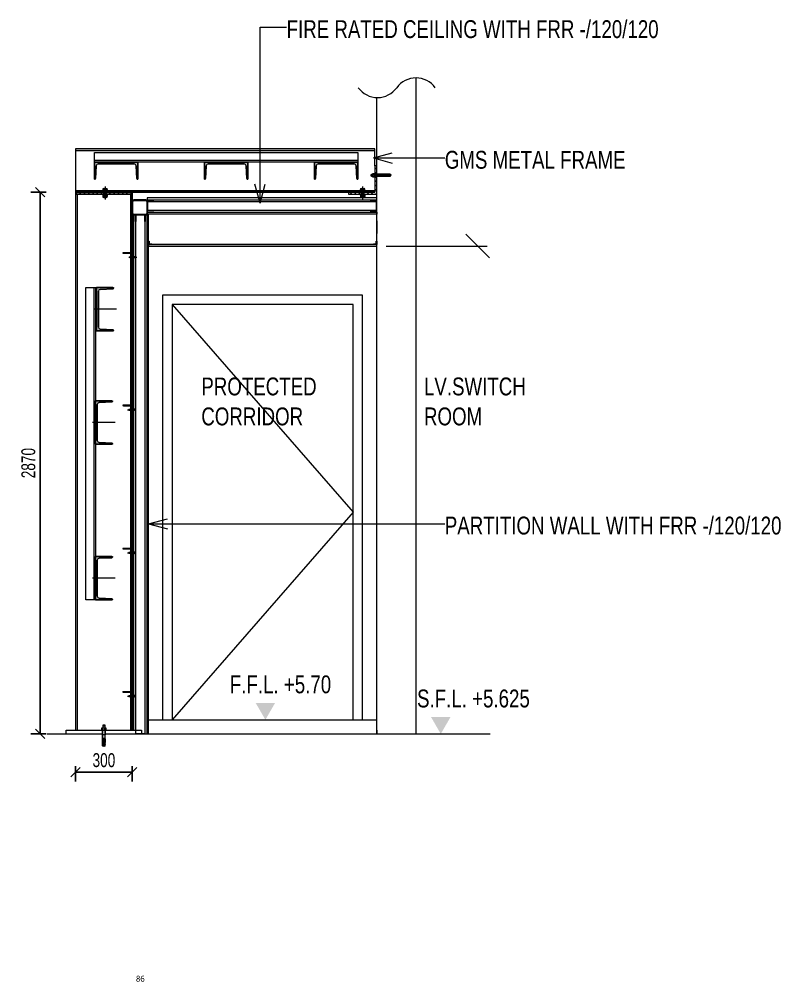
# Model space of a CAD drawing. Header units: millimetres. Extents: x 10569 to 232243, y -25347 to 80743.
# Drawn here: x 205534 to 209570, y 75643 to 80743 of the extents above; entities that cross this region are included whole.
import ezdxf

# ---------------------------------------------------------------- set-up
doc = ezdxf.new("R2010")
doc.units = ezdxf.units.MM
for name, color, linetype, lineweight in [('A-ANNO-DIMS', 211, 'Continuous', 5), ('A-DETL', 90, 'Continuous', 9), ('A-DETL-GENF', 92, 'Continuous', 20), ('A-DETL-THIN', 151, 'Continuous', 9), ('G-ANNO-TEXT', 231, 'Continuous', 5), ('SECTION F-F_dwg', 252, 'Continuous', 13), ('主圖線', 170, 'Continuous', 13)]:
    doc.layers.add(name, color=color, linetype=linetype, lineweight=lineweight)
doc.styles.add('Arial_6', font='arial.ttf', dxfattribs={"width": 0.7, "height": 73.76497})
doc.styles.add('Microsoft JhengHei', font='Microsoft JhengHei.ttf', dxfattribs={"height": 31.25})
doc.styles.add('Swis721 BT_12', font='swiss.ttf', dxfattribs={"width": 0.75, "height": 94.607088})
doc.dimstyles.new('Linear_-_1_5mm_Arial_5', dxfattribs={"dimscale": 304.8, "dimtxt": 75, "dimasz": 0.164042, "dimexe": 0.164042, "dimexo": 0.0625, "dimgap": 0.082021, "dimtad": 1, "dimdec": 0, "dimzin": 0, "dimdsep": 46, "dimtxsty": 'Arial_6', "dimblk1": 'OBLIQUE', "dimblk2": 'OBLIQUE', "dimsah": 1, "dimcen": 0.09, "dimadec": 0, "dimazin": 0, "dimtfac": 1, "dimtdec": 4, "dimtix": 1, "dimtmove": 0, "dimatfit": 3, "dimfxl": 0.164042, "dimfxlon": 1, "dimtvp": 1, "dimtolj": 1, "dimtzin": 0, "dimarcsym": 2})

# ---------------------------------------------------------------- blocks, each defined once
blk = doc.blocks.new('SECTION F-F_dwg_M12 8_8 head-18452723-GBP-SECTION F-F')
at = {"layer": '主圖線'}
for p, q in [((126584.3, 79846.4), (126602.3, 79846.4)), ((126587.3, 79843.4), (126587.3, 79837.4)), ((126599.3, 79843.4), (126599.3, 79837.4))]:
    blk.add_line(p, q, dxfattribs=at)
at = {"layer": '主圖線', "flags": 128}
blk.add_lwpolyline([(126581.3, 79843.4), (126581.3, 79837.4), (126605.3, 79837.4), (126605.3, 79843.4)], dxfattribs=at)
at = {"layer": '主圖線'}
for centre, radius, start, end in [((126584.3, 79843.4), 3, 90, 180), ((126584.3, 79843.4), 3, 0, 90), ((126593.3, 79838.9), 7.5, 36.8699, 143.1301), ((126602.3, 79843.4), 3, 90, 180), ((126602.3, 79843.4), 3, 0, 90)]:
    blk.add_arc(centre, radius, start, end, dxfattribs=at)
blk = doc.blocks.new('SECTION F-F_dwg_M12 8_8 washer nut thread-18452724-GBP-SECTION F-F')
at = {"layer": '主圖線'}
for p, q in [((126581.3, 79810.4), (126581.3, 79803.4)), ((126584.3, 79813.4), (126602.3, 79813.4)), ((126584.3, 79800.4), (126602.3, 79800.4)), ((126587.3, 79810.4), (126587.3, 79803.4)), ((126587.3, 79800.4), (126587.3, 79798.9)), ((126597.8, 79800.4), (126597.8, 79797.4)), ((126599.3, 79810.4), (126599.3, 79803.4)), ((126605.3, 79810.4), (126605.3, 79803.4))]:
    blk.add_line(p, q, dxfattribs=at)
at = {"layer": '主圖線', "flags": 128}
blk.add_lwpolyline([(126607.3, 79813.4), (126579.3, 79813.4), (126579.3, 79815.9), (126607.3, 79815.9)], close=True, dxfattribs=at)
for points in [[(126588.8, 79800.4), (126588.8, 79797.4), (126587.3, 79798.9), (126599.3, 79798.9)], [(126599.3, 79800.4), (126599.3, 79798.9), (126597.8, 79797.4), (126588.8, 79797.4)]]:
    blk.add_lwpolyline(points, dxfattribs=at)
at = {"layer": '主圖線'}
for centre, radius, start, end in [((126584.3, 79810.4), 3, 90, 180), ((126584.3, 79803.4), 3, 180, 270), ((126584.3, 79810.4), 3, 0, 90), ((126584.3, 79803.4), 3, 270, 0), ((126593.3, 79805.9), 7.5, 36.8699, 143.1301), ((126593.3, 79807.9), 7.5, 216.8699, 323.1301), ((126602.3, 79810.4), 3, 90, 180), ((126602.3, 79803.4), 3, 180, 270), ((126602.3, 79810.4), 3, 0, 90), ((126602.3, 79803.4), 3, 270, 0)]:
    blk.add_arc(centre, radius, start, end, dxfattribs=at)
blk = doc.blocks.new('SECTION F-F_dwg__ArchTick-18452725-GBP-SECTION F-F')
at = {"layer": '主圖線'}
blk.add_line((127265.4, 79478.9), (127140.4, 79603.9), dxfattribs=at)
blk = doc.blocks.new('_Oblique')
at = {"color": 0, "linetype": 'ByBlock', "lineweight": -2}
blk.add_line((-0.5, -0.5), (0.5, 0.5), dxfattribs=at)
blk = doc.blocks.new('DIMBLOCK268-GBP-SECTION F-F')
at = {"layer": 'A-ANNO-DIMS', "color": 0, "lineweight": -2, "transparency": 16777216}
for p, q in [((205675.7, 79826.4), (205594.7, 79826.4)), ((205644.7, 76956.4), (205644.7, 79826.4)), ((205675.7, 76956.4), (205594.7, 76956.4))]:
    blk.add_line(p, q, dxfattribs=at)
at = {"layer": 'Defpoints', "color": 0, "transparency": 16777216}
for p in [(205644.7, 79826.4), (205694.7, 79826.4), (205694.7, 76956.4)]:
    blk.add_point(p, dxfattribs=at)
at = {"layer": 'A-ANNO-DIMS', "color": 0, "lineweight": -2, "transparency": 16777216, "xscale": 50, "yscale": 50, "zscale": 50}
for p, rotation in [((205644.7, 79826.4), 90), ((205644.7, 76956.4), 270)]:
    blk.add_blockref('_Oblique', p, dxfattribs=dict(at, rotation=rotation))
at = {"layer": 'A-ANNO-DIMS', "color": 0, "transparency": 16777216, "insert": (205582.1, 78391.4), "char_height": 73.76, "width": 188.308, "attachment_point": 5, "rotation": 90, "style": 'Arial_6'}
blk.add_mtext('\\A1;2870', dxfattribs=at)
blk = doc.blocks.new('DIMBLOCK269-GBP-SECTION F-F')
at = {"layer": 'A-ANNO-DIMS', "color": 0, "lineweight": -2, "transparency": 16777216}
for p, q in [((205832.4, 76785.3), (205832.4, 76704.3)), ((205832.4, 76754.3), (206132.4, 76754.3)), ((206132.4, 76785.3), (206132.4, 76704.3))]:
    blk.add_line(p, q, dxfattribs=at)
at = {"layer": 'Defpoints', "color": 0, "transparency": 16777216}
for p in [(205832.4, 76804.3), (206132.4, 76804.3), (206132.4, 76754.3)]:
    blk.add_point(p, dxfattribs=at)
at = {"layer": 'A-ANNO-DIMS', "color": 0, "lineweight": -2, "transparency": 16777216, "xscale": 50, "yscale": 50, "zscale": 50, "rotation": 180}
blk.add_blockref('_Oblique', (205832.4, 76754.3), dxfattribs=at)
at = {"layer": 'A-ANNO-DIMS', "color": 0, "lineweight": -2, "transparency": 16777216, "xscale": 50, "yscale": 50, "zscale": 50}
blk.add_blockref('_Oblique', (206132.4, 76754.3), dxfattribs=at)
at = {"layer": 'A-ANNO-DIMS', "color": 0, "transparency": 16777216, "insert": (205982.4, 76817), "char_height": 73.76, "width": 141.231, "attachment_point": 5, "style": 'Arial_6'}
blk.add_mtext('\\A1;300', dxfattribs=at)

msp = doc.modelspace()

# ---------------------------------------------------------------- hatches: boundary and pattern name
at = {"layer": 'A-DETL-GENF', "lineweight": 18}
for points in [[(206132.41608, 80047.92378), (207418.41608, 80047.92378), (207418.41608, 80056.42378), (205832.41608, 80056.42378), (205832.41608, 80047.92378), (206107.51901, 80047.92378)], [(206159.26983, 79896.42378), (206162.41608, 79896.42378), (206162.41608, 79986.42378), (205932.41608, 79986.42378), (205932.41608, 79896.42378), (205936.31464, 79896.51964), (205938.55859, 79899.27397), (205942.38541, 79969.41174), (205943.43962, 79971.70939), (205945.03632, 79973.66925), (205947.07348, 79975.16609), (205949.4209, 79976.10425), (205951.92857, 79976.42378), (206145.41126, 79976.10425), (206147.75869, 79975.16609), (206149.79584, 79973.66925), (206151.39254, 79971.70939), (206152.44676, 79969.41174), (206152.89111, 79966.92316), (206156.27357, 79899.27397), (206158.51753, 79896.51964)], [(206742.26983, 79896.42378), (206745.41608, 79896.42378), (206745.41608, 79986.42378), (206515.41608, 79986.42378), (206515.41608, 79896.42378), (206519.31464, 79896.51964), (206521.55859, 79899.27397), (206525.38541, 79969.41174), (206526.43962, 79971.70939), (206528.03632, 79973.66925), (206530.07348, 79975.16609), (206532.4209, 79976.10425), (206534.92857, 79976.42378), (206728.41126, 79976.10425), (206730.75869, 79975.16609), (206732.79584, 79973.66925), (206734.39254, 79971.70939), (206735.44676, 79969.41174), (206735.89111, 79966.92316), (206739.27357, 79899.27397), (206741.51753, 79896.51964)], [(207325.26983, 79896.42378), (207328.41608, 79896.42378), (207328.41608, 79986.42378), (207098.41608, 79986.42378), (207098.41608, 79896.42378), (207102.31464, 79896.51964), (207104.55859, 79899.27397), (207108.38541, 79969.41174), (207109.43962, 79971.70939), (207111.03632, 79973.66925), (207113.07348, 79975.16609), (207115.4209, 79976.10425), (207117.92857, 79976.42378), (207311.41126, 79976.10425), (207313.75869, 79975.16609), (207315.79584, 79973.66925), (207317.39254, 79971.70939), (207318.44676, 79969.41174), (207318.89111, 79966.92316), (207322.27357, 79899.27397), (207324.51753, 79896.51964)], [(207005.25408, 79541.42378), (207428.41608, 79541.42378), (207428.41608, 79550.42378), (206218.41608, 79550.42378), (206218.41608, 79541.42378), (206556.38654, 79541.42378)], [(205943.41608, 79091.42378), (206030.56589, 79091.65487), (206033.29707, 79093.73343), (206033.06267, 79095.98269), (206032.61538, 79096.6104), (206030.41608, 79097.57378), (205960.42812, 79101.3931), (205958.13047, 79102.44732), (205956.17061, 79104.04402), (205954.67377, 79106.08118), (205953.73561, 79108.4286), (205953.41608, 79110.93627), (205953.73561, 79304.41896), (205954.67377, 79306.76638), (205956.17061, 79308.80354), (205958.13047, 79310.40024), (205960.42812, 79311.45446), (205962.91671, 79311.89881), (206030.56589, 79315.28127), (206033.06267, 79316.86487), (206033.29707, 79319.11413), (206032.61538, 79320.03206), (206030.41608, 79321.27753), (205943.41608, 79321.27753), (205943.41608, 79100.94875)], [(205937.41608, 78491.42378), (206024.56589, 78491.65487), (206027.29707, 78493.73343), (206027.06267, 78495.98269), (206026.61538, 78496.6104), (206024.41608, 78497.57378), (205954.42812, 78501.3931), (205952.13047, 78502.44732), (205950.17061, 78504.04402), (205948.67377, 78506.08118), (205947.73561, 78508.4286), (205947.41608, 78510.93627), (205947.73561, 78704.41896), (205948.67377, 78706.76638), (205950.17061, 78708.80354), (205952.13047, 78710.40024), (205954.42812, 78711.45446), (205956.91671, 78711.89881), (206024.56589, 78715.28127), (206027.06267, 78716.86487), (206027.29707, 78719.11413), (206026.61538, 78720.03206), (206024.41608, 78721.27753), (205937.41608, 78721.27753), (205937.41608, 78500.94875)], [(205937.41608, 77666.42378), (206024.56589, 77666.65487), (206027.29707, 77668.73343), (206027.06267, 77670.98269), (206026.61538, 77671.6104), (206024.41608, 77672.57378), (205954.42812, 77676.3931), (205952.13047, 77677.44732), (205950.17061, 77679.04402), (205948.67377, 77681.08118), (205947.73561, 77683.4286), (205947.41608, 77685.93627), (205947.73561, 77879.41896), (205948.67377, 77881.76638), (205950.17061, 77883.80354), (205952.13047, 77885.40024), (205954.42812, 77886.45446), (205956.91671, 77886.89881), (206024.56589, 77890.28127), (206027.06267, 77891.86487), (206027.29707, 77894.11413), (206026.61538, 77895.03206), (206024.41608, 77896.27753), (205937.41608, 77896.27753), (205937.41608, 77675.94875)], [(206838.19397, 77031.42378), (206889.85556, 77120.90427), (206786.53239, 77120.90427)], [(207767.70886, 76956.42378), (207819.37045, 77045.90427), (207716.04728, 77045.90427)]]:
    msp.add_hatch(color=130, dxfattribs=at).paths.add_polyline_path(points, flags=0)
at = {"layer": 'A-DETL-GENF', "lineweight": 13}
h = msp.add_hatch(dxfattribs=at)
h.set_pattern_fill('FP_936', color=170, style=0, pattern_type=2)
h.set_pattern_definition([(45, (172185.691, 62270.743), (-11.22532, 11.22532), [])])
h.paths.add_polyline_path([(207418.41608, 79816.42378), (207428.41608, 79816.42378), (207428.41608, 79910.42378), (207418.41608, 79910.42378), (207418.41608, 79826.42378), (207359.91608, 79826.42378), (207359.91608, 79816.42378)], flags=0)
h.paths.add_polyline_path([(207346.91608, 79816.42378), (207346.91608, 79826.42378), (207278.41608, 79826.42378), (207278.41608, 79816.42378)], flags=0)
h.paths.add_polyline_path([(207428.41608, 79922.42378), (207428.41608, 79966.42378), (207418.41608, 79966.42378), (207418.41608, 79922.42378)], flags=0)
at = {"layer": 'A-DETL-GENF', "lineweight": 18}
h = msp.add_hatch(color=130, dxfattribs=at)
h.paths.add_polyline_path([(206159.26983, 79826.42378), (207346.91608, 79826.42378), (207346.91608, 79834.92378), (205994.91608, 79834.92378), (205994.91608, 79826.42378), (206156.27357, 79826.42378)], flags=0)
h.paths.add_polyline_path([(205981.91608, 79826.42378), (205981.91608, 79834.92378), (205832.41608, 79834.92378), (205832.41608, 79826.42378), (205941.94105, 79826.42378)], flags=0)
h.paths.add_polyline_path([(207418.41608, 79826.42378), (207418.41608, 79834.92378), (207359.91608, 79834.92378), (207359.91608, 79826.42378)], flags=0)
at = {"layer": 'A-DETL-GENF', "lineweight": 13}
h = msp.add_hatch(dxfattribs=at)
h.set_pattern_fill('FP_935', color=170, style=0, pattern_type=2)
h.set_pattern_definition([(45, (172254.691, 62270.743), (-11.22532, 11.22532), [])])
h.paths.add_polyline_path([(205832.41608, 79816.42378), (205981.91608, 79816.42378), (205981.91608, 79826.42378), (205832.41608, 79826.42378)], flags=0)
h.paths.add_polyline_path([(206132.41608, 79816.42378), (206132.41608, 79826.42378), (205994.91608, 79826.42378), (205994.91608, 79816.42378), (206107.51901, 79816.42378)], flags=0)
at = {"layer": 'A-DETL-GENF', "lineweight": 18}
h = msp.add_hatch(color=130, dxfattribs=at)
h.paths.add_polyline_path([(206140.41608, 79706.42378), (206206.20127, 79706.6255), (206209.41608, 79708.17878), (206209.41608, 79710.42378), (206211.34428, 79710.42378), (206212.41608, 79714.42378), (206211.96561, 79780.92378), (206210.07294, 79784.08063), (206206.48663, 79786.15119), (206204.41608, 79786.42378), (206137.91608, 79785.9733), (206134.75923, 79784.08063), (206132.68867, 79780.49433), (206132.41608, 79778.42378), (206132.68867, 79712.35323), (206134.75923, 79708.76692), (206138.34553, 79706.69637)], flags=0)
h.paths.add_polyline_path([(206204.41608, 79709.42378), (206138.34553, 79709.91577), (206136.88055, 79710.88825), (206135.58645, 79713.12968), (206135.41608, 79714.42378), (206135.90807, 79780.49433), (206136.88055, 79781.95931), (206139.12199, 79783.25341), (206140.41608, 79783.42378), (206206.20127, 79783.04999), (206207.95162, 79781.95931), (206209.24571, 79779.71787), (206209.41608, 79778.42378), (206209.24571, 79713.12968), (206207.89644, 79710.84591), (206205.71018, 79709.59415)], flags=0)

# ---------------------------------------------------------------- linework, layer by layer
at = {"layer": 'A-DETL', "color": 170, "lineweight": 13}
for p, q in [((207636.41608, 76956.42378), (207636.41608, 80432.56158)), ((207428.41608, 79922.42378), (207428.41608, 80329.62507)), ((207418.41608, 80056.42378), (205832.41608, 80056.42378)), ((205832.41608, 80056.42378), (205832.41608, 79825.42378)), ((205832.41608, 80047.92378), (207418.41608, 80047.92378)), ((205932.41608, 79986.42378), (205932.41608, 80036.42378)), ((205932.41608, 80036.42378), (207328.41608, 80036.42378)), ((207328.41608, 80036.42378), (207328.41608, 79986.42378)), ((207418.41608, 79966.42378), (207418.41608, 80056.42378)), ((207328.41608, 79994.42378), (205932.41608, 79994.42378)), ((205932.41608, 79896.42378), (205932.41608, 79986.42378)), ((205932.41608, 79986.42378), (206162.41608, 79986.42378)), ((207328.41608, 79986.42378), (205932.41608, 79986.42378)), ((206142.90359, 79976.42378), (205951.92857, 79976.42378)), ((206162.41608, 79986.42378), (206162.41608, 79896.42378)), ((206515.41608, 79896.42378), (206515.41608, 79986.42378)), ((206515.41608, 79986.42378), (206745.41608, 79986.42378)), ((206725.90359, 79976.42378), (206534.92857, 79976.42378)), ((206745.41608, 79986.42378), (206745.41608, 79896.42378)), ((207098.41608, 79896.42378), (207098.41608, 79986.42378)), ((207098.41608, 79986.42378), (207328.41608, 79986.42378)), ((207308.90359, 79976.42378), (207117.92857, 79976.42378)), ((207328.41608, 79986.42378), (207328.41608, 79896.42378)), ((205941.94105, 79966.92316), (205938.55859, 79899.27397)), ((206156.27357, 79899.27397), (206152.89111, 79966.92316)), ((206524.94105, 79966.92316), (206521.55859, 79899.27397)), ((206739.27357, 79899.27397), (206735.89111, 79966.92316)), ((207107.94105, 79966.92316), (207104.55859, 79899.27397)), ((207322.27357, 79899.27397), (207318.89111, 79966.92316)), ((207398.41608, 79912.62378), (207398.41608, 79920.22378)), ((207398.41608, 79920.22378), (207400.56343, 79920.22378)), ((207400.56343, 79920.22378), (207400.56343, 79912.62378)), ((207404.21305, 79921.42378), (207401.24747, 79920.34439)), ((207401.24747, 79920.34439), (207401.24747, 79912.50316)), ((207408.41608, 79921.42378), (207404.21305, 79921.42378)), ((207404.21305, 79921.42378), (207404.21305, 79911.42378)), ((207408.41608, 79906.60882), (207408.41608, 79926.23873)), ((207408.41608, 79926.23873), (207416.41608, 79926.23873)), ((207416.41608, 79921.33126), (207408.41608, 79921.33126)), ((207416.41608, 79906.42378), (207416.41608, 79926.42378)), ((207416.41608, 79926.42378), (207418.41608, 79926.42378)), ((207428.41608, 79966.42378), (207418.41608, 79966.42378)), ((207418.41608, 79966.42378), (207418.41608, 79826.42378)), ((207418.41608, 79926.42378), (207418.41608, 79906.42378)), ((207499.41608, 79922.42378), (207418.41608, 79922.42378)), ((207418.41608, 79921.42378), (207455.41608, 79921.42378)), ((207428.41608, 79922.42378), (207428.41608, 79966.42378)), ((207455.41608, 79921.42378), (207455.41608, 79911.42378)), ((207455.41608, 79920.84378), (207471.31608, 79920.84378)), ((207471.31608, 79920.84378), (207471.31608, 79912.00378)), ((207471.81608, 79911.39878), (207471.81608, 79921.44878)), ((207471.81608, 79921.44878), (207474.11608, 79921.44878)), ((207474.11608, 79921.44878), (207474.11608, 79911.39878)), ((207474.31608, 79911.42383), (207474.31608, 79921.42373)), ((207474.31608, 79921.42373), (207487.4349, 79921.42373)), ((207487.4349, 79916.54878), (207474.31608, 79916.54878)), ((207490.31608, 79916.29878), (207474.31608, 79916.29878)), ((207487.4349, 79921.42373), (207487.4349, 79916.54878)), ((207487.4349, 79916.29878), (207487.4349, 79911.42383)), ((207487.60811, 79921.32373), (207487.62112, 79916.54878)), ((207487.62112, 79916.29878), (207487.60811, 79911.52383)), ((207487.75244, 79916.54878), (207487.75244, 79921.07373)), ((207487.75244, 79911.77383), (207487.75244, 79916.29878)), ((207487.91376, 79916.54878), (207487.92564, 79920.97373)), ((207487.92564, 79911.87383), (207487.92564, 79916.29878)), ((207488.17509, 79920.97373), (207488.17509, 79916.54878)), ((207488.17509, 79916.29878), (207488.17509, 79911.87383)), ((207488.34145, 79916.54878), (207488.34145, 79921.07373)), ((207488.34829, 79916.29878), (207488.34829, 79911.77383)), ((207488.49263, 79921.32373), (207488.49263, 79916.54878)), ((207488.49263, 79911.52383), (207488.49263, 79916.29878)), ((207488.65396, 79916.54878), (207488.66584, 79921.42373)), ((207488.66584, 79911.42383), (207488.66584, 79916.29878)), ((207488.85723, 79921.42373), (207488.85723, 79916.54878)), ((207488.85723, 79916.29878), (207488.85723, 79911.42383)), ((207489.05549, 79916.54878), (207489.05549, 79921.23071)), ((207490.31608, 79916.54878), (207489.05549, 79916.54878)), ((207489.05711, 79911.61685), (207489.05711, 79916.29878)), ((207489.05711, 79916.29878), (207489.05711, 79911.68081)), ((207489.05934, 79921.16675), (207489.05934, 79916.54878)), ((207489.25922, 79920.97373), (207489.25922, 79916.54878)), ((207489.25922, 79911.87383), (207489.25922, 79916.29878)), ((207490.11608, 79916.54878), (207490.11608, 79920.97373)), ((207490.11608, 79916.29878), (207490.11608, 79911.87383)), ((207492.99698, 79921.22841), (207490.31608, 79920.51006)), ((207490.31608, 79920.77373), (207490.31608, 79916.54878)), ((207490.31608, 79912.07383), (207490.31608, 79916.29878)), ((207492.99698, 79911.61915), (207492.99698, 79921.22841)), ((207494.29108, 79911.44878), (207494.29108, 79921.39878)), ((207494.29108, 79921.39878), (207496.61608, 79921.39878)), ((207496.61608, 79921.39878), (207496.61608, 79911.44878)), ((207498.41608, 79919.59878), (207498.41608, 79913.24878)), ((207499.41608, 79922.42378), (207502.88018, 79916.42378)), ((207499.41608, 79910.42378), (207499.41608, 79922.42378)), ((207502.88018, 79916.42378), (207499.41608, 79910.42378)), ((205935.56233, 79896.42378), (205932.41608, 79896.42378)), ((206162.41608, 79896.42378), (206159.26983, 79896.42378)), ((206518.56233, 79896.42378), (206515.41608, 79896.42378)), ((206745.41608, 79896.42378), (206742.26983, 79896.42378)), ((207101.56233, 79896.42378), (207098.41608, 79896.42378)), ((207328.41608, 79896.42378), (207325.26983, 79896.42378)), ((207400.56343, 79912.62378), (207398.41608, 79912.62378)), ((207401.24747, 79912.50316), (207404.21305, 79911.42378)), ((207404.21305, 79911.42378), (207408.41608, 79911.42378)), ((207416.41608, 79911.5163), (207408.41608, 79911.5163)), ((207416.41608, 79906.60882), (207408.41608, 79906.60882)), ((207418.41608, 79906.42378), (207416.41608, 79906.42378)), ((207455.41608, 79911.42378), (207418.41608, 79911.42378)), ((207499.41608, 79910.42378), (207418.41608, 79910.42378)), ((207428.41608, 79816.42378), (207428.41608, 79910.42378)), ((207428.41608, 76956.42378), (207428.41608, 79909.42378)), ((207471.31608, 79912.00378), (207455.41608, 79912.00378)), ((207474.11608, 79911.39878), (207471.81608, 79911.39878)), ((207487.4349, 79911.42383), (207474.31608, 79911.42383)), ((207490.31608, 79912.3375), (207492.99698, 79911.61915)), ((207496.61608, 79911.44878), (207494.29108, 79911.44878)), ((205832.41608, 79834.92378), (207418.41608, 79834.92378)), ((207346.91608, 79826.42378), (205832.41608, 79826.42378)), ((205832.41608, 79826.42378), (205982.41608, 79826.42378)), ((205832.41608, 79825.42378), (205832.41608, 76976.42378)), ((206132.41608, 79816.42378), (205832.41608, 79816.42378)), ((205842.41608, 76976.42378), (205842.41608, 79816.42378)), ((206002.41608, 79837.42378), (205974.41608, 79837.42378)), ((205974.41608, 79837.42378), (205974.41608, 79834.92378)), ((205974.41608, 79834.92378), (206002.41608, 79834.92378)), ((205981.91608, 79834.92378), (205981.91608, 79816.42378)), ((205982.41608, 79834.92378), (205982.41608, 79815.92378)), ((205988.41608, 79856.22378), (205988.41608, 79787.62378)), ((205994.41608, 79834.92378), (205994.41608, 79815.92378)), ((205994.91608, 79834.92378), (205994.91608, 79816.42378)), ((206002.41608, 79834.92378), (206002.41608, 79837.42378)), ((206122.41608, 79816.42378), (206122.41608, 76976.42378)), ((206132.41608, 78699.42565), (206132.41608, 79826.42378)), ((206132.41608, 79826.42378), (206132.41608, 76976.42378)), ((207347.41608, 79826.42378), (207278.41608, 79826.42378)), ((207278.41608, 79826.42378), (207278.41608, 79816.42378)), ((207278.41608, 79816.42378), (207359.91608, 79816.42378)), ((207367.41608, 79837.42378), (207339.41608, 79837.42378)), ((207339.41608, 79837.42378), (207339.41608, 79834.92378)), ((207339.41608, 79834.92378), (207367.41608, 79834.92378)), ((207346.91608, 79834.92378), (207346.91608, 79816.42378)), ((207347.41608, 79834.92378), (207347.41608, 79815.92378)), ((207353.41608, 79856.22378), (207353.41608, 79787.62378)), ((207359.41608, 79834.92378), (207359.41608, 79815.92378)), ((207418.41608, 79826.42378), (207359.41608, 79826.42378)), ((207359.41608, 79816.42378), (207428.41608, 79816.42378)), ((207359.91608, 79834.92378), (207359.91608, 79816.42378)), ((207359.91608, 79826.42378), (207418.41608, 79826.42378)), ((207367.41608, 79834.92378), (207367.41608, 79837.42378)), ((206132.41608, 79714.42378), (206132.41608, 79778.42378)), ((206135.41608, 79714.42378), (206135.41608, 79778.42378)), ((206140.41608, 79786.42378), (206204.41608, 79786.42378)), ((206140.41608, 79783.42378), (206204.41608, 79783.42378)), ((206209.41608, 79778.42378), (206209.41608, 79714.42378)), ((207428.41608, 79796.42378), (206212.41608, 79796.42378)), ((206212.41608, 79796.42378), (206212.41608, 79786.42378)), ((206212.41608, 79786.42378), (207428.41608, 79786.42378)), ((206212.41608, 79778.42378), (206212.41608, 79714.42378)), ((206212.41608, 79728.42378), (206212.41608, 79778.42378)), ((206212.41608, 79778.42378), (206247.41608, 79778.42378)), ((206247.41608, 79777.42378), (206213.41608, 79777.42378)), ((206213.41608, 79777.42378), (206213.41608, 79729.42378)), ((206219.41608, 79777.42378), (207427.41608, 79777.42378)), ((207428.41608, 79778.42378), (207393.41608, 79778.42378)), ((207393.41608, 79777.42378), (207427.41608, 79777.42378)), ((207427.41608, 79777.42378), (207427.41608, 79729.42378)), ((207427.41608, 79729.42378), (207427.41608, 79777.42378)), ((207428.41608, 79786.42378), (207428.41608, 79796.42378)), ((207428.41608, 79728.42378), (207428.41608, 79778.42378)), ((206247.41608, 79728.42378), (206212.41608, 79728.42378)), ((206212.41608, 79720.42378), (207428.41608, 79720.42378)), ((206212.41608, 79710.42378), (206212.41608, 79720.42378)), ((206213.41608, 79729.42378), (206247.41608, 79729.42378)), ((207427.41608, 79729.42378), (206219.41608, 79729.42378)), ((207427.41608, 79729.42378), (207393.41608, 79729.42378)), ((207393.41608, 79728.42378), (207428.41608, 79728.42378)), ((207428.41608, 79720.42378), (207428.41608, 79710.42378)), ((206141.41608, 79706.42378), (206132.41608, 79706.42378)), ((206204.41608, 79709.42378), (206140.41608, 79709.42378)), ((206204.41608, 79706.42378), (206140.41608, 79706.42378)), ((206141.41608, 76976.42378), (206141.41608, 79706.42378)), ((206150.41608, 79671.42378), (206150.41608, 79706.42378)), ((206150.41608, 79706.42378), (206200.41608, 79706.42378)), ((206151.41608, 76957.42378), (206151.41608, 79705.42378)), ((206151.41608, 79705.42378), (206151.41608, 79671.42378)), ((206199.41608, 79705.42378), (206151.41608, 79705.42378)), ((206199.41608, 79705.42378), (206199.41608, 76957.42378)), ((206199.41608, 79671.42378), (206199.41608, 79705.42378)), ((206200.41608, 79706.42378), (206200.41608, 79671.42378)), ((206218.41608, 79710.42378), (206209.41608, 79710.42378)), ((206209.41608, 79710.42378), (206209.41608, 76956.42378)), ((207428.41608, 79710.42378), (206212.41608, 79710.42378)), ((206218.41608, 76956.42378), (206218.41608, 79710.42378)), ((207428.41608, 79675.42378), (207428.41608, 79607.42378)), ((206132.41608, 77158.66639), (206132.41608, 79616.42378)), ((206218.41608, 79550.42378), (206218.41608, 79567.92378)), ((206218.41608, 79567.92378), (206221.41608, 79567.92378)), ((206221.41608, 79567.92378), (206221.41608, 79553.42378)), ((207425.41608, 79553.42378), (207425.41608, 79567.92378)), ((207425.41608, 79567.92378), (207428.41608, 79567.92378)), ((207428.41608, 79567.92378), (207428.41608, 79550.42378)), ((207428.41608, 79550.42378), (206218.41608, 79550.42378)), ((206235.91608, 79550.42378), (206218.41608, 79550.42378)), ((206218.41608, 79541.42378), (207428.41608, 79541.42378)), ((206221.41608, 79553.42378), (206235.91608, 79553.42378)), ((206235.91608, 79553.42378), (206235.91608, 79550.42378)), ((207410.91608, 79550.42378), (207410.91608, 79553.42378)), ((207410.91608, 79553.42378), (207425.41608, 79553.42378)), ((207428.41608, 79550.42378), (207410.91608, 79550.42378)), ((207478.41608, 79541.42378), (208013.09003, 79541.42378)), ((206082.41608, 79507.42565), (206132.41608, 79507.42565)), ((206085.41608, 79503.42565), (206124.41608, 79503.42565)), ((206113.63107, 79482.42378), (206156.12665, 79482.42378)), ((206120.07955, 79484.22284), (206118.63107, 79482.42565)), ((206118.63107, 79482.42565), (206120.07955, 79480.62472)), ((206118.63107, 79482.42378), (206121.80577, 79481.59264)), ((206134.3791, 79484.22284), (206120.07955, 79484.22284)), ((206120.07955, 79480.62472), (206135.27863, 79480.62472)), ((206128.41608, 79484.22284), (206128.41608, 79499.42565)), ((206128.41608, 79460.42565), (206128.41608, 79480.62472)), ((206134.3791, 79484.22284), (206135.27863, 79480.62472)), ((206135.27852, 79485.12237), (206136.17805, 79479.72518)), ((206136.17525, 79484.22284), (206137.03582, 79480.62472)), ((206137.07467, 79485.12237), (206137.93523, 79479.72518)), ((206137.97723, 79484.22284), (206138.82865, 79480.62472)), ((206138.87664, 79485.12237), (206139.77618, 79479.72518)), ((206139.77006, 79484.22284), (206140.63394, 79480.62472)), ((206140.69519, 79485.12237), (206141.53336, 79479.72518)), ((206141.58861, 79484.22284), (206142.42678, 79480.62472)), ((206142.47477, 79485.12237), (206143.60874, 79479.96478)), ((206143.36158, 79484.22949), (206144.25446, 79480.62472)), ((206144.25435, 79485.12237), (206145.38896, 79479.96187)), ((206145.17348, 79484.22284), (206146.07301, 79480.62472)), ((206147.41608, 79485.12237), (206146.0729, 79485.12237)), ((206146.07301, 79480.62472), (206147.41608, 79479.28147)), ((206147.41608, 79488.22029), (206147.41608, 79476.67614)), ((206147.75341, 79476.67614), (206147.75341, 79488.22029)), ((206147.75341, 79487.71243), (206147.75341, 79477.18775)), ((206150.452, 79487.48739), (206147.75341, 79487.48739)), ((206150.452, 79484.95559), (206147.75341, 79484.95559)), ((206150.452, 79479.89197), (206147.75341, 79479.89197)), ((206150.452, 79477.36017), (206147.75341, 79477.36017)), ((206151.12665, 79478.62794), (206151.12665, 79486.22336)), ((205887.41608, 77666.42378), (205887.41608, 79321.42378)), ((205887.41608, 79321.42378), (205943.41608, 79321.42378)), ((205929.41608, 79321.42378), (205929.41608, 77666.42378)), ((205937.41608, 79321.42378), (205937.41608, 77666.42378)), ((205943.41608, 79091.42378), (205943.41608, 79321.42378)), ((205943.41608, 79321.42378), (206033.41608, 79321.42378)), ((206030.56589, 79315.28127), (205962.91671, 79311.89881)), ((206033.41608, 79321.42378), (206033.41608, 79318.27753)), ((205953.41608, 79301.91129), (205953.41608, 79110.93627)), ((207353.41608, 79281.42378), (206293.41608, 79281.42378)), ((206293.41608, 79281.42378), (206293.41608, 77031.42378)), ((207353.41608, 77031.42378), (207353.41608, 79281.42378)), ((206048.41608, 79206.42378), (205928.41608, 79206.42378)), ((207303.41608, 79231.42378), (206343.41608, 79231.42378)), ((206343.41608, 79231.42378), (206343.41608, 77031.42378)), ((206343.41608, 79231.42378), (207303.41608, 78131.42378)), ((207303.41608, 77031.42378), (207303.41608, 79231.42378)), ((205962.91671, 79100.94875), (206030.56589, 79097.56629)), ((206033.41608, 79091.42378), (205943.41608, 79091.42378)), ((206033.41608, 79094.57003), (206033.41608, 79091.42378)), ((205937.41608, 78491.42378), (205937.41608, 78721.42378)), ((205937.41608, 78721.42378), (206027.41608, 78721.42378)), ((205947.41608, 78701.91129), (205947.41608, 78510.93627)), ((206024.56589, 78715.28127), (205956.91671, 78711.89881)), ((206027.41608, 78721.42378), (206027.41608, 78718.27753)), ((206082.41608, 78699.42565), (206132.41608, 78699.42565)), ((206085.41608, 78695.42565), (206124.41608, 78695.42565)), ((206107.63107, 78674.42378), (206150.12665, 78674.42378)), ((206114.07955, 78676.22284), (206112.63107, 78674.42565)), ((206112.63107, 78674.42565), (206114.07955, 78672.62472)), ((206112.63107, 78674.42378), (206115.80577, 78673.59264)), ((206128.3791, 78676.22284), (206114.07955, 78676.22284)), ((206114.07955, 78672.62472), (206129.27863, 78672.62472)), ((206128.3791, 78676.22284), (206129.27863, 78672.62472)), ((206128.41608, 78676.25983), (206128.41608, 78691.42565)), ((206128.41608, 78652.42565), (206128.41608, 78672.62472)), ((206129.27852, 78677.12237), (206130.17805, 78671.72518)), ((206130.17525, 78676.22284), (206131.03582, 78672.62472)), ((206131.07467, 78677.12237), (206131.93523, 78671.72518)), ((206131.97723, 78676.22284), (206132.82865, 78672.62472)), ((206132.87664, 78677.12237), (206133.77618, 78671.72518)), ((206133.77006, 78676.22284), (206134.63394, 78672.62472)), ((206134.69519, 78677.12237), (206135.53336, 78671.72518)), ((206135.58861, 78676.22284), (206136.42678, 78672.62472)), ((206136.47477, 78677.12237), (206137.60874, 78671.96478)), ((206137.36158, 78676.22949), (206138.25446, 78672.62472)), ((206138.25435, 78677.12237), (206139.38896, 78671.96187)), ((206139.17348, 78676.22284), (206140.07301, 78672.62472)), ((206141.41608, 78677.12237), (206140.0729, 78677.12237)), ((206140.07301, 78672.62472), (206141.41608, 78671.28147)), ((206141.41608, 78668.67614), (206141.41608, 78680.22029)), ((206141.75341, 78680.22029), (206141.75341, 78668.67614)), ((206141.75341, 78679.71243), (206141.75341, 78669.18775)), ((206144.452, 78679.48739), (206141.75341, 78679.48739)), ((206144.452, 78676.95559), (206141.75341, 78676.95559)), ((206144.452, 78671.89197), (206141.75341, 78671.89197)), ((206144.452, 78669.36017), (206141.75341, 78669.36017)), ((206145.12665, 78670.62794), (206145.12665, 78678.22336)), ((206042.41608, 78606.42378), (205922.41608, 78606.42378)), ((206027.41608, 78491.42378), (205937.41608, 78491.42378)), ((205956.91671, 78500.94875), (206024.56589, 78497.56629)), ((206027.41608, 78494.57003), (206027.41608, 78491.42378)), ((207303.41608, 78131.42378), (206343.41608, 77031.42378)), ((206082.41608, 77940.42565), (206132.41608, 77940.42565)), ((206085.41608, 77936.42565), (206124.41608, 77936.42565)), ((206128.41608, 77917.25983), (206128.41608, 77932.42565)), ((205937.41608, 77666.42378), (205937.41608, 77896.42378)), ((205937.41608, 77896.42378), (206027.41608, 77896.42378)), ((205947.41608, 77876.91129), (205947.41608, 77685.93627)), ((206024.56589, 77890.28127), (205956.91671, 77886.89881)), ((206027.41608, 77896.42378), (206027.41608, 77893.27753)), ((206107.63107, 77915.42378), (206150.12665, 77915.42378)), ((206114.07955, 77917.22284), (206112.63107, 77915.42565)), ((206112.63107, 77915.42565), (206114.07955, 77913.62472)), ((206112.63107, 77915.42378), (206115.80577, 77914.59264)), ((206128.3791, 77917.22284), (206114.07955, 77917.22284)), ((206114.07955, 77913.62472), (206129.27863, 77913.62472)), ((206128.3791, 77917.22284), (206129.27863, 77913.62472)), ((206128.41608, 77893.42565), (206128.41608, 77913.62472)), ((206129.27852, 77918.12237), (206130.17805, 77912.72518)), ((206130.17525, 77917.22284), (206131.03582, 77913.62472)), ((206131.07467, 77918.12237), (206131.93523, 77912.72518)), ((206131.97723, 77917.22284), (206132.82865, 77913.62472)), ((206132.87664, 77918.12237), (206133.77618, 77912.72518)), ((206133.77006, 77917.22284), (206134.63394, 77913.62472)), ((206134.69519, 77918.12237), (206135.53336, 77912.72518)), ((206135.58861, 77917.22284), (206136.42678, 77913.62472)), ((206136.47477, 77918.12237), (206137.60874, 77912.96478)), ((206137.36158, 77917.22949), (206138.25446, 77913.62472)), ((206138.25435, 77918.12237), (206139.38896, 77912.96187)), ((206139.17348, 77917.22284), (206140.07301, 77913.62472)), ((206141.41608, 77918.12237), (206140.0729, 77918.12237)), ((206140.07301, 77913.62472), (206141.41608, 77912.28147)), ((206141.41608, 77909.67614), (206141.41608, 77921.22029)), ((206141.75341, 77921.22029), (206141.75341, 77909.67614)), ((206141.75341, 77920.71243), (206141.75341, 77910.18775)), ((206144.452, 77920.48739), (206141.75341, 77920.48739)), ((206144.452, 77917.95559), (206141.75341, 77917.95559)), ((206144.452, 77912.89197), (206141.75341, 77912.89197)), ((206144.452, 77910.36017), (206141.75341, 77910.36017)), ((206145.12665, 77911.62794), (206145.12665, 77919.22336)), ((206042.41608, 77781.42378), (205922.41608, 77781.42378)), ((205956.91671, 77675.94875), (206024.56589, 77672.56629)), ((205937.41608, 77666.42378), (205887.41608, 77666.42378)), ((206027.41608, 77666.42378), (205937.41608, 77666.42378)), ((206027.41608, 77669.57003), (206027.41608, 77666.42378)), ((206082.41608, 77181.42565), (206132.41608, 77181.42565)), ((206085.41608, 77177.42565), (206124.41608, 77177.42565)), ((206128.41608, 77158.66175), (206128.41608, 77173.42565)), ((206128.41608, 77173.42565), (206128.41608, 77158.25983)), ((206141.41608, 77150.67614), (206141.41608, 77162.22029)), ((206141.75341, 77162.22029), (206141.75341, 77150.67614)), ((206107.63107, 77156.42378), (206150.12665, 77156.42378)), ((206114.07955, 77158.22284), (206112.63107, 77156.42565)), ((206112.63107, 77156.42565), (206114.07955, 77154.62472)), ((206112.63107, 77156.42378), (206115.80577, 77155.59264)), ((206128.3791, 77158.22284), (206114.07955, 77158.22284)), ((206114.07955, 77154.62472), (206129.27863, 77154.62472)), ((206128.3791, 77158.22284), (206129.27863, 77154.62472)), ((206128.41608, 77134.42565), (206128.41608, 77154.62472)), ((206129.27852, 77159.12237), (206130.17805, 77153.72518)), ((206130.17525, 77158.22284), (206131.03582, 77154.62472)), ((206131.07467, 77159.12237), (206131.93523, 77153.72518)), ((206131.97723, 77158.22284), (206132.82865, 77154.62472)), ((206132.41608, 76976.42378), (206132.41608, 77154.20932)), ((206132.87664, 77159.12237), (206133.77618, 77153.72518)), ((206133.77006, 77158.22284), (206134.63394, 77154.62472)), ((206134.69519, 77159.12237), (206135.53336, 77153.72518)), ((206135.58861, 77158.22284), (206136.42678, 77154.62472)), ((206136.47477, 77159.12237), (206137.60874, 77153.96478)), ((206137.36158, 77158.22949), (206138.25446, 77154.62472)), ((206138.25435, 77159.12237), (206139.38896, 77153.96187)), ((206139.17348, 77158.22284), (206140.07301, 77154.62472)), ((206141.41608, 77159.12237), (206140.0729, 77159.12237)), ((206140.07301, 77154.62472), (206141.41608, 77153.28147)), ((206141.75341, 77161.71243), (206141.75341, 77151.18775)), ((206144.452, 77161.48739), (206141.75341, 77161.48739)), ((206144.452, 77158.95559), (206141.75341, 77158.95559)), ((206144.452, 77153.89197), (206141.75341, 77153.89197)), ((206144.452, 77151.36017), (206141.75341, 77151.36017)), ((206145.12665, 77152.62794), (206145.12665, 77160.22336)), ((206209.41608, 77031.42378), (207428.41608, 77031.42378)), ((205782.41608, 76956.42378), (205782.41608, 76976.42378)), ((205782.41608, 76976.42378), (206182.41608, 76976.42378)), ((205970.41608, 76978.92378), (205994.41608, 76978.92378)), ((205970.41608, 76976.42378), (205970.41608, 76978.92378)), ((205994.41608, 76976.42378), (205970.41608, 76976.42378)), ((205971.44643, 76978.92378), (205971.44643, 76988.92378)), ((205971.44643, 76988.92378), (205993.38574, 76988.92378)), ((205974.91608, 76966.42378), (205974.91608, 76976.42378)), ((205974.91608, 76893.92378), (205974.91608, 76966.42378)), ((205977.74547, 77000.59239), (205976.41608, 76996.93994)), ((205976.41608, 76996.93994), (205976.41608, 76988.92378)), ((205988.41608, 76996.93994), (205976.41608, 76996.93994)), ((205976.41608, 76951.92378), (205976.41608, 76976.42378)), ((205976.93125, 76978.92378), (205976.93125, 76988.92378)), ((205987.0867, 77000.59239), (205977.74547, 77000.59239)), ((205977.86608, 77003.92378), (205986.96608, 77003.92378)), ((205977.86608, 77001.27643), (205977.86608, 77003.92378)), ((205986.96608, 77001.27643), (205977.86608, 77001.27643)), ((205986.96608, 77003.92378), (205986.96608, 77001.27643)), ((205988.41608, 76996.93994), (205987.0867, 77000.59239)), ((205987.90091, 76978.92378), (205987.90091, 76988.92378)), ((205988.41608, 76988.92378), (205988.41608, 76996.93994)), ((205988.41608, 76976.42378), (205988.41608, 76951.92378)), ((205989.91608, 76966.42378), (205989.91608, 76976.42378)), ((205989.91608, 76893.92378), (205989.91608, 76966.42378)), ((205993.38574, 76988.92378), (205993.38574, 76978.92378)), ((205994.41608, 76978.92378), (205994.41608, 76976.42378)), ((206150.41608, 76991.42378), (206150.41608, 76956.42378)), ((206151.41608, 76957.42378), (206151.41608, 76991.42378)), ((206182.41608, 76976.42378), (206182.41608, 76956.42378)), ((206199.41608, 76991.42378), (206199.41608, 76957.42378)), ((206200.41608, 76956.42378), (206200.41608, 76991.42378)), ((207428.41608, 76976.42378), (207428.41608, 76956.42378)), ((205682.41608, 76956.42378), (205974.91608, 76956.42378)), ((205988.41608, 76951.92378), (205976.41608, 76951.92378)), ((205976.46608, 76931.12781), (205988.36608, 76931.12781)), ((205976.46608, 76928.92378), (205976.46608, 76931.12781)), ((205988.36608, 76928.92378), (205976.46608, 76928.92378)), ((205976.60607, 76911.85671), (205976.60607, 76928.72378)), ((205976.60607, 76928.72378), (205988.22609, 76928.72378)), ((205982.27608, 76911.85671), (205976.60607, 76911.85671)), ((205976.60607, 76910.62577), (205982.27608, 76910.62577)), ((205982.27608, 76910.43438), (205976.60607, 76910.43438)), ((205988.18751, 76931.32666), (205976.64465, 76931.32666)), ((205976.70607, 76911.68351), (205982.27608, 76911.68351)), ((205976.70607, 76910.79898), (205982.27608, 76910.79898)), ((205976.79909, 76910.2345), (205982.27608, 76910.2345)), ((205977.54779, 76908.72378), (205976.8309, 76906.04831)), ((205982.27608, 76910.2345), (205976.91305, 76910.2345)), ((205982.27608, 76911.5103), (205977.00607, 76911.5103)), ((205982.27608, 76910.97218), (205977.00607, 76910.97218)), ((205977.09108, 76931.82378), (205977.09108, 76951.92378)), ((205987.74108, 76931.82378), (205977.09108, 76931.82378)), ((205977.10607, 76911.33709), (205982.27608, 76911.33709)), ((205982.27608, 76911.14538), (205977.10607, 76911.14538)), ((205977.10607, 76910.03064), (205982.27608, 76910.03064)), ((205982.27608, 76908.87378), (205977.10607, 76908.87378)), ((205977.25607, 76908.72378), (205982.27608, 76908.72378)), ((205982.27608, 76908.72378), (205982.27608, 76928.72378)), ((205982.55608, 76911.85671), (205982.55608, 76928.72378)), ((205988.22609, 76911.85671), (205982.55608, 76911.85671)), ((205982.55608, 76911.69034), (205988.12609, 76911.69034)), ((205987.82609, 76911.5103), (205982.55608, 76911.5103)), ((205982.55608, 76911.34897), (205987.72609, 76911.33709)), ((205987.72609, 76911.14538), (205982.55608, 76911.14538)), ((205982.55608, 76908.72378), (205982.55608, 76910.97218)), ((205987.82609, 76910.97218), (205982.55608, 76910.97218)), ((205982.55608, 76910.79898), (205988.12609, 76910.79898)), ((205988.22609, 76910.62577), (205982.55608, 76910.62577)), ((205982.55608, 76910.43438), (205988.22609, 76910.43438)), ((205982.55608, 76910.2345), (205988.03307, 76910.2345)), ((205987.91911, 76910.23052), (205982.55608, 76910.23052)), ((205987.72609, 76910.03064), (205982.55608, 76910.03064)), ((205982.55608, 76908.87378), (205987.72609, 76908.87378)), ((205987.57609, 76908.72378), (205982.55608, 76908.72378)), ((205988.00127, 76906.04831), (205987.28438, 76908.72378)), ((205987.74108, 76951.92378), (205987.74108, 76931.82378)), ((205988.22609, 76928.72378), (205988.22609, 76911.85671)), ((205988.36608, 76931.12781), (205988.36608, 76928.92378)), ((205989.91608, 76956.42378), (208029.91608, 76956.42378)), ((206150.41608, 76956.42378), (206200.41608, 76956.42378)), ((206199.41608, 76957.42378), (206151.41608, 76957.42378)), ((205982.41608, 76889.59365), (205974.91608, 76893.92378)), ((205974.91608, 76893.92378), (205989.91608, 76893.92378)), ((205976.45608, 76903.20131), (205988.37608, 76903.20131)), ((205976.45608, 76900.72378), (205976.45608, 76903.20131)), ((205988.37608, 76900.72378), (205976.45608, 76900.72378)), ((205976.8309, 76906.04831), (205988.00127, 76906.04831)), ((205986.57608, 76898.92378), (205978.25608, 76898.92378)), ((205986.57608, 76898.92378), (205978.25608, 76898.92378)), ((205989.91608, 76893.92378), (205982.41608, 76889.59365)), ((205988.37608, 76903.20131), (205988.37608, 76900.72378))]:
    msp.add_line(p, q, dxfattribs=at)
for centre, radius, start, end in [((207636.41608, 80306.52312), 126.03846, 35.9746693, 144.0253307), ((207432.41608, 80454.60004), 126.03846, 215.9746693, 324.0253307), ((205951.92857, 79966.42378), 10, 90, 177.13759477), ((206142.90359, 79966.42378), 10, 2.86240523, 90), ((206534.92857, 79966.42378), 10, 90, 177.13759477), ((206725.90359, 79966.42378), 10, 2.86240523, 90), ((207117.92857, 79966.42378), 10, 90, 177.13759477), ((207308.90359, 79966.42378), 10, 2.86240523, 90), ((207494.29108, 79916.39878), 5, 89.99998854, 105.00002011), ((207496.61608, 79919.59878), 1.8, 0, 90.00009549), ((205935.56233, 79899.42378), 3, 270, 357.13759477), ((206159.26983, 79899.42378), 3, 182.86240523, 270), ((206518.56233, 79899.42378), 3, 270, 357.13759477), ((206742.26983, 79899.42378), 3, 182.86240523, 270), ((207101.56233, 79899.42378), 3, 270, 357.13759477), ((207325.26983, 79899.42378), 3, 182.86240523, 270), ((207494.29108, 79916.44878), 5, 254.99997989, 270.00001146), ((207496.61608, 79913.24878), 1.8, 269.99990451, 360), ((206140.41608, 79778.42378), 8, 90, 180), ((206140.41608, 79778.42378), 5, 90, 180), ((206204.41608, 79778.42378), 8, 0, 90), ((206204.41608, 79778.42378), 5, 0, 90), ((206140.41608, 79714.42378), 8, 180, 270), ((206140.41608, 79714.42378), 5, 180, 270), ((206204.41608, 79714.42378), 8, 270, 0), ((206204.41608, 79714.42378), 5, 270, 0), ((206085.41608, 79506.42565), 3, 180, 270), ((206117.75163, 79480.23307), 2.36063, 9.54983721, 68.12754111), ((206121.75851, 79482.90774), 1.31595, 272.0582727, 87.94172697), ((206124.41608, 79499.42565), 4, 0, 90), ((206131.41608, 79460.42565), 3, 180, 270), ((206149.60167, 79486.22149), 1.52498, 303.89006157, 56.10993843), ((206146.03867, 79482.42378), 5.08798, 330.15827584, 29.84172416), ((206149.60167, 79478.62607), 1.52498, 303.89006157, 56.10993849), ((205963.41608, 79301.91129), 10, 92.86240523, 180), ((206030.41608, 79318.27753), 3, 272.86240523, 0), ((205963.41608, 79110.93627), 10, 180, 267.13759477), ((206030.41608, 79094.57003), 3, 0, 87.13759477), ((205957.41608, 78701.91129), 10, 92.86240523, 180), ((206024.41608, 78718.27753), 3, 272.86240523, 0), ((206085.41608, 78698.42565), 3, 180, 270), ((206124.41608, 78691.42565), 4, 0, 90), ((206111.75163, 78672.23307), 2.36063, 9.54983721, 68.12754112), ((206115.75851, 78674.90774), 1.31595, 272.0582727, 87.94172695), ((206131.41608, 78652.42565), 3, 180, 270), ((206143.60167, 78678.22149), 1.52498, 303.89006157, 56.10993843), ((206140.03867, 78674.42378), 5.08798, 330.15827584, 29.84172416), ((206143.60167, 78670.62607), 1.52498, 303.89006157, 56.10993849), ((205957.41608, 78510.93627), 10, 180, 267.13759477), ((206024.41608, 78494.57003), 3, 0, 87.13759477), ((206085.41608, 77939.42565), 3, 180, 270), ((206124.41608, 77932.42565), 4, 0, 90), ((205957.41608, 77876.91129), 10, 92.86240523, 180), ((206024.41608, 77893.27753), 3, 272.86240523, 0), ((206111.75163, 77913.23307), 2.36063, 9.54983721, 68.12754112), ((206115.75851, 77915.90774), 1.31595, 272.0582727, 87.94172696), ((206131.41608, 77893.42565), 3, 180, 270), ((206143.60167, 77919.22149), 1.52498, 303.89006157, 56.10993843), ((206140.03867, 77915.42378), 5.08798, 330.15827584, 29.84172416), ((206143.60167, 77911.62607), 1.52498, 303.89006157, 56.10993849), ((205957.41608, 77685.93627), 10, 180, 267.13759477), ((206024.41608, 77669.57003), 3, 0, 87.13759477), ((206085.41608, 77180.42565), 3, 180, 270), ((206124.41608, 77173.42565), 4, 0, 90), ((206111.75163, 77154.23307), 2.36063, 9.54983721, 68.12754112), ((206115.75851, 77156.90774), 1.31595, 272.0582727, 87.94172696), ((206131.41608, 77134.42565), 3, 180, 270), ((206143.60167, 77160.22149), 1.52498, 303.89006157, 56.10993843), ((206140.03867, 77156.42378), 5.08798, 330.15827584, 29.84172416), ((206143.60167, 77152.62607), 1.52498, 303.89006157, 56.10993849), ((205987.45608, 76903.20131), 11, 165.00001698, 180.00001042), ((205978.25608, 76900.72378), 1.8, 179.99990451, 270), ((205986.57608, 76900.72378), 1.8, 270, 0.00009549), ((205977.37608, 76903.20131), 11, 359.99998958, 14.99998302)]:
    msp.add_arc(centre, radius, start, end, dxfattribs=at)
at = {"layer": 'A-DETL-THIN', "color": 170, "lineweight": 13}
for p, q in [((207418.41608, 80056.42378), (205832.41608, 80056.42378)), ((205832.41608, 80056.42378), (205832.41608, 80047.92378)), ((205832.41608, 80047.92378), (207418.41608, 80047.92378)), ((207418.41608, 80047.92378), (207418.41608, 80056.42378)), ((206162.41608, 79986.42378), (205932.41608, 79986.42378)), ((205932.41608, 79986.42378), (205932.41608, 79896.42378)), ((205951.92857, 79976.42378), (206142.90359, 79976.42378)), ((206162.41608, 79896.42378), (206162.41608, 79986.42378)), ((206745.41608, 79986.42378), (206515.41608, 79986.42378)), ((206515.41608, 79986.42378), (206515.41608, 79896.42378)), ((206534.92857, 79976.42378), (206725.90359, 79976.42378)), ((206745.41608, 79896.42378), (206745.41608, 79986.42378)), ((207328.41608, 79986.42378), (207098.41608, 79986.42378)), ((207098.41608, 79986.42378), (207098.41608, 79896.42378)), ((207117.92857, 79976.42378), (207308.90359, 79976.42378)), ((207328.41608, 79896.42378), (207328.41608, 79986.42378)), ((205938.55859, 79899.27397), (205941.94105, 79966.92316)), ((206152.89111, 79966.92316), (206156.27357, 79899.27397)), ((206521.55859, 79899.27397), (206524.94105, 79966.92316)), ((206735.89111, 79966.92316), (206739.27357, 79899.27397)), ((207104.55859, 79899.27397), (207107.94105, 79966.92316)), ((207318.89111, 79966.92316), (207322.27357, 79899.27397)), ((207418.41608, 79966.42378), (207418.41608, 79922.42378)), ((207428.41608, 79966.42378), (207418.41608, 79966.42378)), ((207418.41608, 79922.42378), (207428.41608, 79922.42378)), ((207428.41608, 79922.42378), (207428.41608, 79966.42378)), ((205932.41608, 79896.42378), (205935.56233, 79896.42378)), ((206159.26983, 79896.42378), (206162.41608, 79896.42378)), ((206515.41608, 79896.42378), (206518.56233, 79896.42378)), ((206742.26983, 79896.42378), (206745.41608, 79896.42378)), ((207098.41608, 79896.42378), (207101.56233, 79896.42378)), ((207325.26983, 79896.42378), (207328.41608, 79896.42378)), ((207428.41608, 79910.42378), (207418.41608, 79910.42378)), ((207418.41608, 79910.42378), (207418.41608, 79834.92378)), ((207428.41608, 79816.42378), (207428.41608, 79910.42378)), ((205981.91608, 79834.92378), (205832.41608, 79834.92378)), ((205832.41608, 79834.92378), (205832.41608, 79826.42378)), ((205832.41608, 79826.42378), (205832.41608, 79816.42378)), ((205832.41608, 79826.42378), (205981.91608, 79826.42378)), ((205832.41608, 79816.42378), (205981.91608, 79816.42378)), ((205981.91608, 79826.42378), (205981.91608, 79834.92378)), ((205981.91608, 79816.42378), (205981.91608, 79826.42378)), ((207346.91608, 79834.92378), (205994.91608, 79834.92378)), ((205994.91608, 79834.92378), (205994.91608, 79826.42378)), ((205994.91608, 79826.42378), (205994.91608, 79816.42378)), ((205994.91608, 79826.42378), (207346.91608, 79826.42378)), ((205994.91608, 79816.42378), (206132.41608, 79816.42378)), ((206132.41608, 79816.42378), (206132.41608, 79826.42378)), ((207278.41608, 79826.42378), (207278.41608, 79816.42378)), ((207278.41608, 79816.42378), (207346.91608, 79816.42378)), ((207346.91608, 79826.42378), (207346.91608, 79834.92378)), ((207346.91608, 79816.42378), (207346.91608, 79826.42378)), ((207418.41608, 79834.92378), (207359.91608, 79834.92378)), ((207359.91608, 79834.92378), (207359.91608, 79826.42378)), ((207359.91608, 79826.42378), (207359.91608, 79816.42378)), ((207359.91608, 79826.42378), (207418.41608, 79826.42378)), ((207359.91608, 79816.42378), (207428.41608, 79816.42378)), ((207418.41608, 79826.42378), (207418.41608, 79834.92378)), ((206132.41608, 79778.42378), (206132.41608, 79714.42378)), ((206135.41608, 79714.42378), (206135.41608, 79778.42378)), ((206204.41608, 79786.42378), (206140.41608, 79786.42378)), ((206140.41608, 79783.42378), (206204.41608, 79783.42378)), ((206209.41608, 79778.42378), (206209.41608, 79714.42378)), ((206212.41608, 79714.42378), (206212.41608, 79778.42378)), ((206204.41608, 79709.42378), (206140.41608, 79709.42378)), ((206140.41608, 79706.42378), (206204.41608, 79706.42378)), ((206209.41608, 79708.17878), (206209.41608, 79710.42378)), ((206209.41608, 79710.42378), (206211.34428, 79710.42378)), ((206218.41608, 79550.42378), (206218.41608, 79541.42378)), ((207428.41608, 79550.42378), (206218.41608, 79550.42378)), ((206218.41608, 79541.42378), (207428.41608, 79541.42378)), ((207428.41608, 79541.42378), (207428.41608, 79550.42378)), ((206030.41608, 79321.27753), (205943.41608, 79321.27753)), ((205943.41608, 79321.27753), (205943.41608, 79091.42378)), ((205962.91671, 79311.89881), (206030.56589, 79315.28127)), ((205953.41608, 79110.93627), (205953.41608, 79301.91129)), ((206030.56589, 79097.56629), (205962.91671, 79100.94875)), ((205943.41608, 79091.42378), (206030.41608, 79091.57003)), ((206024.41608, 78721.27753), (205937.41608, 78721.27753)), ((205937.41608, 78721.27753), (205937.41608, 78491.42378)), ((205947.41608, 78510.93627), (205947.41608, 78701.91129)), ((205956.91671, 78711.89881), (206024.56589, 78715.28127)), ((205937.41608, 78491.42378), (206024.41608, 78491.57003)), ((206024.56589, 78497.56629), (205956.91671, 78500.94875)), ((206024.41608, 77896.27753), (205937.41608, 77896.27753)), ((205937.41608, 77896.27753), (205937.41608, 77666.42378)), ((205947.41608, 77685.93627), (205947.41608, 77876.91129)), ((205956.91671, 77886.89881), (206024.56589, 77890.28127)), ((206024.56589, 77672.56629), (205956.91671, 77675.94875)), ((205937.41608, 77666.42378), (206024.41608, 77666.57003))]:
    msp.add_line(p, q, dxfattribs=at)
for centre, radius, start, end in [((205951.92857, 79966.42378), 10, 90, 177.13759477), ((206142.90359, 79966.42378), 10, 2.86240523, 90), ((206534.92857, 79966.42378), 10, 90, 177.13759477), ((206725.90359, 79966.42378), 10, 2.86240523, 90), ((207117.92857, 79966.42378), 10, 90, 177.13759477), ((207308.90359, 79966.42378), 10, 2.86240523, 90), ((205935.56233, 79899.42378), 3, 270, 357.13759477), ((206159.26983, 79899.42378), 3, 182.86240523, 270), ((206518.56233, 79899.42378), 3, 270, 357.13759477), ((206742.26983, 79899.42378), 3, 182.86240523, 270), ((207101.56233, 79899.42378), 3, 270, 357.13759477), ((207325.26983, 79899.42378), 3, 182.86240523, 270), ((206140.41608, 79778.42378), 8, 90, 180), ((206140.41608, 79778.42378), 5, 90, 180), ((206204.41608, 79778.42378), 8, 0, 90), ((206204.41608, 79778.42378), 5, 360, 90), ((206140.41608, 79714.42378), 8, 180, 270), ((206140.41608, 79714.42378), 5, 180, 270), ((206204.41608, 79714.42378), 5, 270, 0), ((206204.41608, 79714.42378), 8, 330, 360), ((206204.41608, 79714.42378), 8, 270, 308.68218745), ((205963.41608, 79301.91129), 10, 92.86240523, 180), ((206030.41608, 79318.27753), 3, 272.86240523, 90), ((205963.41608, 79110.93627), 10, 180, 267.13759477), ((206030.41608, 79094.57003), 3, 270, 87.13759477), ((205957.41608, 78701.91129), 10, 92.86240523, 180), ((206024.41608, 78718.27753), 3, 272.86240523, 90), ((205957.41608, 78510.93627), 10, 180, 267.13759477), ((206024.41608, 78494.57003), 3, 270, 87.13759477), ((205957.41608, 77876.91129), 10, 92.86240523, 180), ((206024.41608, 77893.27753), 3, 272.86240523, 90), ((205957.41608, 77685.93627), 10, 180, 267.13759477), ((206024.41608, 77669.57003), 3, 270, 87.13759477)]:
    msp.add_arc(centre, radius, start, end, dxfattribs=at)
at = {"layer": 'G-ANNO-TEXT', "color": 60}
for p, q in [((206809.67915, 80700.56805), (206950.66361, 80700.56805)), ((206809.67915, 79769.13023), (206809.67915, 80700.56805)), ((207410.68832, 80008.20123), (207510.68832, 80034.99615)), ((207410.68832, 80008.20123), (207510.68832, 79981.40632)), ((207410.68832, 80008.20123), (207789.04428, 80008.20123)), ((206809.67915, 79769.13023), (206782.88423, 79869.13023)), ((206809.67915, 79769.13023), (206836.47406, 79869.13023)), ((206218.79671, 78070.17097), (206318.79671, 78096.96589)), ((206218.79671, 78070.17097), (206318.79671, 78043.37605)), ((206218.79671, 78070.17097), (207789.04428, 78070.17097))]:
    msp.add_line(p, q, dxfattribs=at)

# ---------------------------------------------------------------- block references
at = {"layer": 'SECTION F-F_dwg', "color": 170}
for name, p in [('SECTION F-F_dwg_M12 8_8 washer nut thread-18452724-GBP-SECTION F-F', (79395.16537, 0)), ('SECTION F-F_dwg_M12 8_8 head-18452723-GBP-SECTION F-F', (79395.16537, 0)), ('SECTION F-F_dwg_M12 8_8 washer nut thread-18452724-GBP-SECTION F-F', (80760.16537, 0)), ('SECTION F-F_dwg_M12 8_8 head-18452723-GBP-SECTION F-F', (80760.16537, 0)), ('SECTION F-F_dwg__ArchTick-18452725-GBP-SECTION F-F', (80760.16537, 0))]:
    msp.add_blockref(name, p, dxfattribs=at)

# ---------------------------------------------------------------- texts
at = {"layer": 'G-ANNO-TEXT', "color": 7}
for s, insert, char_height, width, attachment_point, line_spacing_factor, style in [('FIRE RATED CEILING WITH FRR -/120/120', (206950.66361, 80738.19101), 94.6070878, 2264.4, 1, 1.00667, 'Swis721 BT_12'), ('GMS METAL FRAME', (207789.04428, 80045.8242), 94.6070878, 1106.4, 1, 1.00667, 'Swis721 BT_12'), ('PROTECTED\\PCORRIDOR', (206498.61537, 78844.79591), 94.607088, 697.2, 1, 1.00667, 'Swis721 BT_12'), ('LV.SWITCH\\PROOM', (207678.61537, 78844.79591), 94.607088, 618, 1, 1.00667, 'Swis721 BT_12'), ('PARTITION WALL WITH FRR -/120/120', (207789.04428, 78107.79393), 94.6070878, 2049.6, 1, 1.00667, 'Swis721 BT_12'), ('F.F.L. +5.70', (206649.65377, 77266.41886), 94.6070878, 655.2, 1, 1.00667, 'Swis721 BT_12'), ('S.F.L. +5.625', (207641.77397, 77191.41886), 94.6070878, 728.4, 1, 1.00667, 'Swis721 BT_12'), ('86', (206175.41608, 75674.97757), 31.25, 58.2589053, 2, 1.008837, 'Microsoft JhengHei')]:
    msp.add_mtext(s, dxfattribs=dict(at, insert=insert, char_height=char_height, width=width, attachment_point=attachment_point, line_spacing_factor=line_spacing_factor, style=style))

# ---------------------------------------------------------------- dimensions: what is measured, and where the dimension line sits
at = {"layer": 'A-ANNO-DIMS'}
dim = msp.add_linear_dim(base=(205644.73525, 79826.42378), p1=(205694.73525, 76956.42378), p2=(205694.73525, 79826.42378), angle=90, dimstyle='Linear_-_1_5mm_Arial_5', override={"dimpost": '<>', "dimfxl": 2870}, dxfattribs=at)
dim.commit()
dim.dimension.update_dxf_attribs({"geometry": 'DIMBLOCK268-GBP-SECTION F-F', "text_midpoint": (205582.07284, 78391.42378)})
dim = msp.add_linear_dim(base=(206132.41608, 76754.32651), p1=(205832.41608, 76804.32651), p2=(206132.41608, 76804.32651), dimstyle='Linear_-_1_5mm_Arial_5', override={"dimpost": '<>', "dimfxl": 300}, dxfattribs=at)
dim.commit()
dim.dimension.update_dxf_attribs({"geometry": 'DIMBLOCK269-GBP-SECTION F-F', "text_midpoint": (205982.41608, 76817.01407)})

doc.saveas('drawing.dxf')
